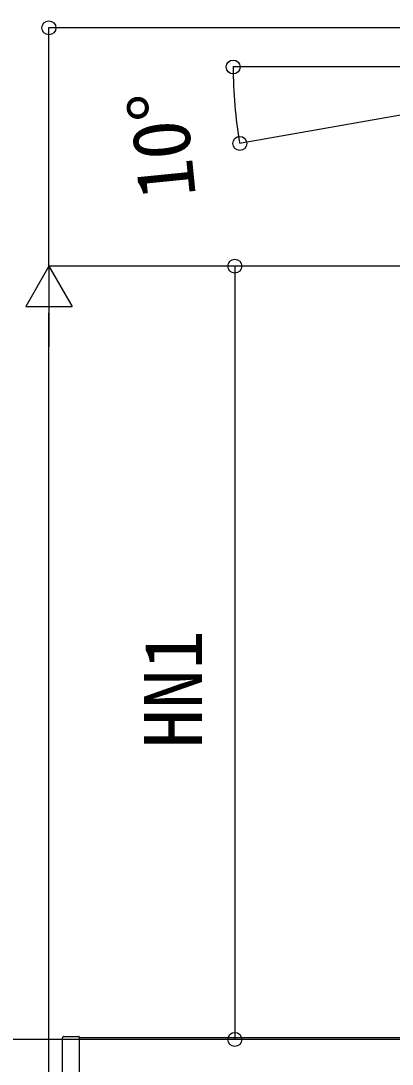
# Model space of a CAD drawing. Units: millimetres, scale not verified. Extents: x -10500 to 10500, y -15600 to 15524.
# Drawn here: x 4539 to 5497, y 10276 to 12967 of the extents above; entities that cross this region are included whole.
import ezdxf
from ezdxf.enums import TextEntityAlignment as Align

# ---------------------------------------------------------------- set-up
doc = ezdxf.new("R2010")
doc.units = ezdxf.units.MM
doc.header["$LTSCALE"] = 80
doc.layers.add('0-5_YKK_A1', color=4, linetype='Continuous')
doc.layers.add('0-6_YKK_D', color=6, linetype='Continuous')
doc.styles.add('ＭＳ ゴシック', font='')
doc.styles.get('ＭＳ ゴシック').set_extended_font_data('MS Gothic')

msp = doc.modelspace()

# ---------------------------------------------------------------- linework, layer by layer
at = {"layer": '0-5_YKK_A1'}
for p, q in [((8068.31, 10339.5), (-9871.02, 10339.5)), ((4646.5, 10203.41), (4646.5, 10343.59)), ((4646.89, 10344.39), (4646.79, 10344.29)), ((4646.89, 10344.39), (4649.11, 10346.61)), ((4649.21, 10346.71), (4649.11, 10346.61)), ((4649.91, 10347), (4688.5, 10347)), ((4689.5, 10346), (4689.5, 10343.59))]:
    msp.add_line(p, q, dxfattribs=at)
for points in [[(4689.5, 10344.5), (7369, 10344.5), (7369, 10202.5)], [(4689.5, 10343.59), (4689.5, 10203.41), (4689.5, 10201)]]:
    msp.add_lwpolyline(points, dxfattribs=at)
for centre, start, end in [((4647.5, 10343.59), 135, 180), ((4649.91, 10346), 90, 135), ((4688.5, 10346), 0, 90)]:
    msp.add_arc(centre, 1, start, end, dxfattribs=at)
at = {"layer": '0-6_YKK_D'}
for p, q in [((7369.43, 12949.39), (4610.5, 12949.39)), ((4611.5, 12334.5), (4611.5, 12949.39)), ((6101.79, 12848.41), (5085.87, 12848.41)), ((6105.42, 12827.74), (5103.14, 12651.01)), ((4611.5, 12334.5), (4551.5, 12230.58)), ((5568.3, 12334.5), (4610.5, 12334.5)), ((5568.3, 12334.5), (4610.5, 12334.5)), ((4611.5, 12334.5), (4671.5, 12230.58)), ((4611.5, 12334.5), (4611.5, 12126.65)), ((5568.3, 12334.5), (5090.5, 12334.5)), ((5091.5, 12334.5), (5091.5, 10339.5)), ((4551.5, 12230.58), (4671.5, 12230.58)), ((4611.5, 9759.5), (4611.5, 12214.5))]:
    msp.add_line(p, q, dxfattribs=at)
for centre in [(4611.5, 12949.39), (5086.87, 12848.41), (5104.13, 12651.19), (5091.5, 12334.5), (5091.5, 10339.5)]:
    msp.add_circle(centre, 18, dxfattribs=at)
msp.add_arc((6222.66, 12848.41), 1135.79, 180, 190, dxfattribs=at)

# ---------------------------------------------------------------- texts
at = {"layer": '0-6_YKK_D', "style": 'ＭＳ ゴシック'}
for s, rotation, p in [('10°', 95.711, (5035.43, 12520.01)), ('HN1', 90, (5051.5, 11090.11))]:
    msp.add_text(s, height=149.6, rotation=rotation, dxfattribs=at).set_placement(p, align=Align.BOTTOM_LEFT)

doc.saveas('drawing.dxf')
